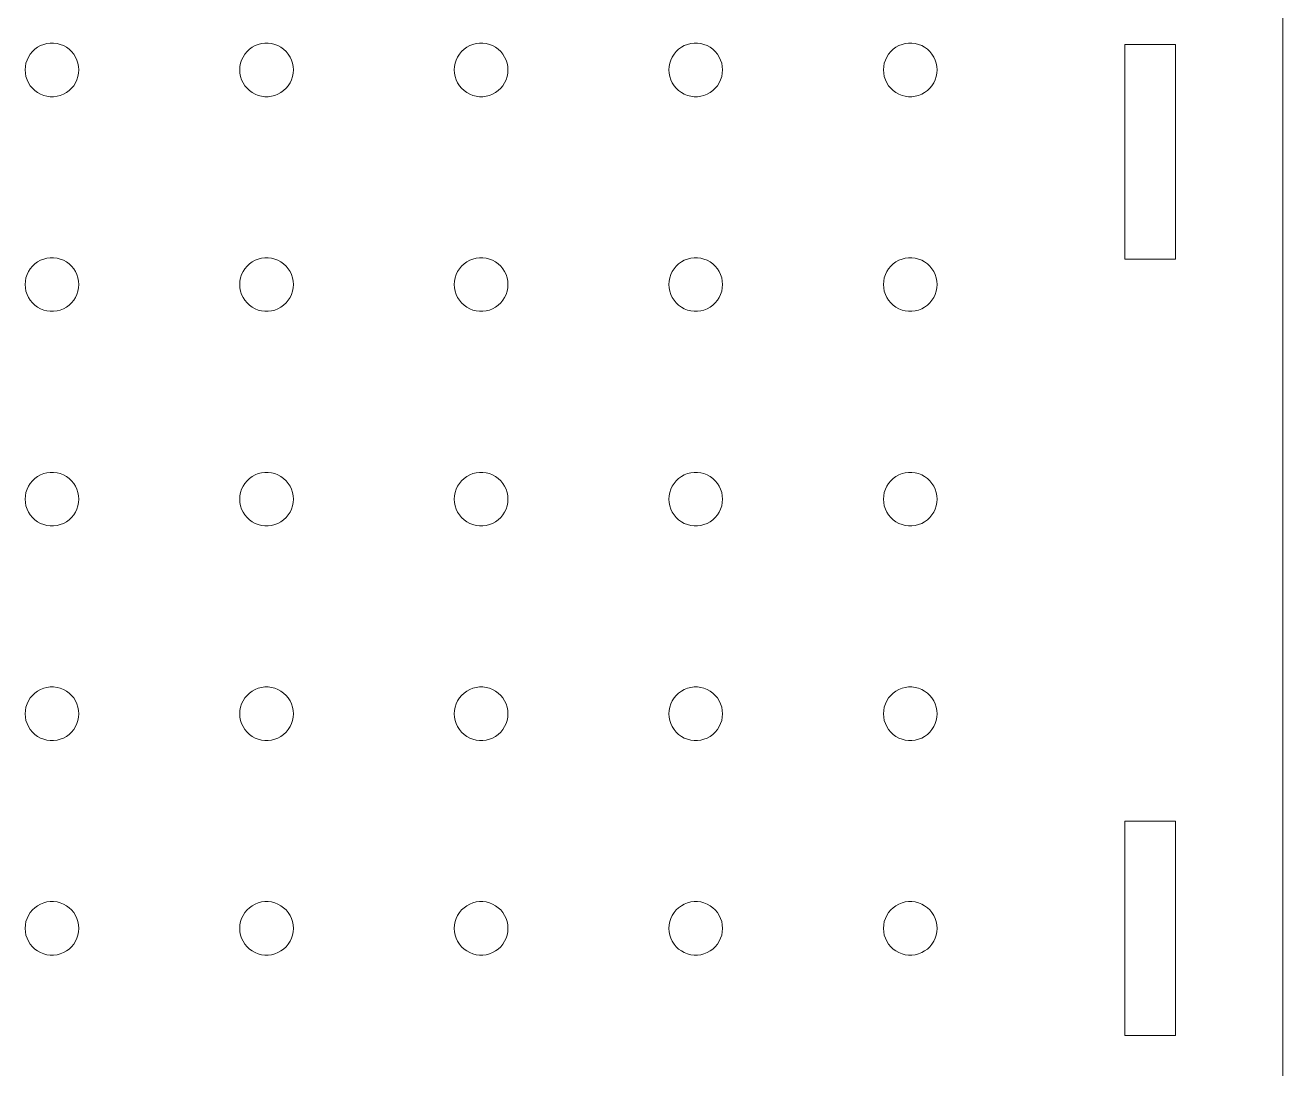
# Model space of a CAD drawing. Header units: millimetres. Extents: x -349 to 349, y -196 to 240.
# Drawn here: x 200 to 348.9, y -16.6 to 106.9 of the extents above; entities that cross this region are included whole.
import ezdxf

# ---------------------------------------------------------------- set-up
doc = ezdxf.new("R2010")
doc.units = ezdxf.units.MM
doc.layers.get('0').update_dxf_attribs({"linetype": 'CONTINUOUS', "lineweight": 0})

msp = doc.modelspace()

# ---------------------------------------------------------------- linework, layer by layer
for p, q in [((348.9, 190.15), (348.9, -190.15)), ((201.176, 104.046), (201.499, 104.281)), ((201.499, 104.281), (201.848, 104.473)), ((201.848, 104.473), (202.219, 104.62)), ((202.219, 104.62), (202.605, 104.719)), ((202.605, 104.719), (203.001, 104.769)), ((203.001, 104.769), (203.399, 104.769)), ((203.399, 104.769), (203.795, 104.719)), ((203.795, 104.719), (204.181, 104.62)), ((204.181, 104.62), (204.552, 104.473)), ((204.552, 104.473), (204.901, 104.281)), ((204.901, 104.281), (205.224, 104.046)), ((226.576, 104.046), (226.899, 104.281)), ((226.899, 104.281), (227.248, 104.473)), ((227.248, 104.473), (227.619, 104.62)), ((227.619, 104.62), (228.005, 104.719)), ((228.005, 104.719), (228.401, 104.769)), ((228.401, 104.769), (228.799, 104.769)), ((228.799, 104.769), (229.195, 104.719)), ((229.195, 104.719), (229.581, 104.62)), ((229.581, 104.62), (229.952, 104.473)), ((229.952, 104.473), (230.301, 104.281)), ((230.301, 104.281), (230.624, 104.046)), ((251.976, 104.046), (252.299, 104.281)), ((252.299, 104.281), (252.648, 104.473)), ((252.648, 104.473), (253.019, 104.62)), ((253.019, 104.62), (253.405, 104.719)), ((253.405, 104.719), (253.801, 104.769)), ((253.801, 104.769), (254.199, 104.769)), ((254.199, 104.769), (254.595, 104.719)), ((254.595, 104.719), (254.981, 104.62)), ((254.981, 104.62), (255.352, 104.473)), ((255.352, 104.473), (255.701, 104.281)), ((255.701, 104.281), (256.024, 104.046)), ((277.376, 104.046), (277.699, 104.281)), ((277.699, 104.281), (278.048, 104.473)), ((278.048, 104.473), (278.419, 104.62)), ((278.419, 104.62), (278.805, 104.719)), ((278.805, 104.719), (279.201, 104.769)), ((279.201, 104.769), (279.599, 104.769)), ((279.599, 104.769), (279.995, 104.719)), ((279.995, 104.719), (280.381, 104.62)), ((280.381, 104.62), (280.752, 104.473)), ((280.752, 104.473), (281.101, 104.281)), ((281.101, 104.281), (281.424, 104.046)), ((302.776, 104.046), (303.099, 104.281)), ((303.099, 104.281), (303.448, 104.473)), ((303.448, 104.473), (303.819, 104.62)), ((303.819, 104.62), (304.205, 104.719)), ((304.205, 104.719), (304.601, 104.769)), ((304.601, 104.769), (304.999, 104.769)), ((304.999, 104.769), (305.395, 104.719)), ((305.395, 104.719), (305.781, 104.62)), ((305.781, 104.62), (306.152, 104.473)), ((306.152, 104.473), (306.501, 104.281)), ((306.501, 104.281), (306.824, 104.046)), ((330.2, 79.2), (330.2, 104.6)), ((330.2, 104.6), (336.2, 104.6)), ((336.2, 104.6), (336.2, 79.2)), ((200.125, 102.39), (200.248, 102.769)), ((200.248, 102.769), (200.418, 103.13)), ((200.418, 103.13), (200.631, 103.466)), ((200.631, 103.466), (200.886, 103.773)), ((200.886, 103.773), (201.176, 104.046)), ((205.224, 104.046), (205.514, 103.773)), ((205.514, 103.773), (205.769, 103.466)), ((205.769, 103.466), (205.982, 103.13)), ((205.982, 103.13), (206.152, 102.769)), ((206.152, 102.769), (206.275, 102.39)), ((225.525, 102.39), (225.648, 102.769)), ((225.648, 102.769), (225.818, 103.13)), ((225.818, 103.13), (226.031, 103.466)), ((226.031, 103.466), (226.286, 103.773)), ((226.286, 103.773), (226.576, 104.046)), ((230.624, 104.046), (230.914, 103.773)), ((230.914, 103.773), (231.169, 103.466)), ((231.169, 103.466), (231.382, 103.13)), ((231.382, 103.13), (231.552, 102.769)), ((231.552, 102.769), (231.675, 102.39)), ((250.925, 102.39), (251.048, 102.769)), ((251.048, 102.769), (251.218, 103.13)), ((251.218, 103.13), (251.431, 103.466)), ((251.431, 103.466), (251.686, 103.773)), ((251.686, 103.773), (251.976, 104.046)), ((256.024, 104.046), (256.314, 103.773)), ((256.314, 103.773), (256.569, 103.466)), ((256.569, 103.466), (256.782, 103.13)), ((256.782, 103.13), (256.952, 102.769)), ((256.952, 102.769), (257.075, 102.39)), ((276.325, 102.39), (276.448, 102.769)), ((276.448, 102.769), (276.618, 103.13)), ((276.618, 103.13), (276.831, 103.466)), ((276.831, 103.466), (277.086, 103.773)), ((277.086, 103.773), (277.376, 104.046)), ((281.424, 104.046), (281.714, 103.773)), ((281.714, 103.773), (281.969, 103.466)), ((281.969, 103.466), (282.182, 103.13)), ((282.182, 103.13), (282.352, 102.769)), ((282.352, 102.769), (282.475, 102.39)), ((301.725, 102.39), (301.848, 102.769)), ((301.848, 102.769), (302.018, 103.13)), ((302.018, 103.13), (302.231, 103.466)), ((302.231, 103.466), (302.486, 103.773)), ((302.486, 103.773), (302.776, 104.046)), ((306.824, 104.046), (307.114, 103.773)), ((307.114, 103.773), (307.369, 103.466)), ((307.369, 103.466), (307.582, 103.13)), ((307.582, 103.13), (307.752, 102.769)), ((307.752, 102.769), (307.875, 102.39)), ((200.025, 101.6), (200.05, 101.998)), ((200.05, 101.202), (200.025, 101.6)), ((200.05, 101.998), (200.125, 102.39)), ((206.275, 102.39), (206.35, 101.998)), ((206.35, 101.998), (206.375, 101.6)), ((206.375, 101.6), (206.35, 101.202)), ((225.425, 101.6), (225.45, 101.998)), ((225.45, 101.202), (225.425, 101.6)), ((225.45, 101.998), (225.525, 102.39)), ((231.675, 102.39), (231.75, 101.998)), ((231.75, 101.998), (231.775, 101.6)), ((231.775, 101.6), (231.75, 101.202)), ((250.825, 101.6), (250.85, 101.998)), ((250.85, 101.202), (250.825, 101.6)), ((250.85, 101.998), (250.925, 102.39)), ((257.075, 102.39), (257.15, 101.998)), ((257.15, 101.998), (257.175, 101.6)), ((257.175, 101.6), (257.15, 101.202)), ((276.225, 101.6), (276.25, 101.998)), ((276.25, 101.202), (276.225, 101.6)), ((276.25, 101.998), (276.325, 102.39)), ((282.475, 102.39), (282.55, 101.998)), ((282.55, 101.998), (282.575, 101.6)), ((282.575, 101.6), (282.55, 101.202)), ((301.625, 101.6), (301.65, 101.998)), ((301.65, 101.202), (301.625, 101.6)), ((301.65, 101.998), (301.725, 102.39)), ((307.875, 102.39), (307.95, 101.998)), ((307.95, 101.998), (307.975, 101.6)), ((307.975, 101.6), (307.95, 101.202)), ((200.125, 100.81), (200.05, 101.202)), ((200.248, 100.431), (200.125, 100.81)), ((200.418, 100.07), (200.248, 100.431)), ((200.631, 99.734), (200.418, 100.07)), ((205.982, 100.07), (205.769, 99.734)), ((206.152, 100.431), (205.982, 100.07)), ((206.275, 100.81), (206.152, 100.431)), ((206.35, 101.202), (206.275, 100.81)), ((225.525, 100.81), (225.45, 101.202)), ((225.648, 100.431), (225.525, 100.81)), ((225.818, 100.07), (225.648, 100.431)), ((226.031, 99.734), (225.818, 100.07)), ((231.382, 100.07), (231.169, 99.734)), ((231.552, 100.431), (231.382, 100.07)), ((231.675, 100.81), (231.552, 100.431)), ((231.75, 101.202), (231.675, 100.81)), ((250.925, 100.81), (250.85, 101.202)), ((251.048, 100.431), (250.925, 100.81)), ((251.218, 100.07), (251.048, 100.431)), ((251.431, 99.734), (251.218, 100.07)), ((256.782, 100.07), (256.569, 99.734)), ((256.952, 100.431), (256.782, 100.07)), ((257.075, 100.81), (256.952, 100.431)), ((257.15, 101.202), (257.075, 100.81)), ((276.325, 100.81), (276.25, 101.202)), ((276.448, 100.431), (276.325, 100.81)), ((276.618, 100.07), (276.448, 100.431)), ((276.831, 99.734), (276.618, 100.07)), ((282.182, 100.07), (281.969, 99.734)), ((282.352, 100.431), (282.182, 100.07)), ((282.475, 100.81), (282.352, 100.431)), ((282.55, 101.202), (282.475, 100.81)), ((301.725, 100.81), (301.65, 101.202)), ((301.848, 100.431), (301.725, 100.81)), ((302.018, 100.07), (301.848, 100.431)), ((302.231, 99.734), (302.018, 100.07)), ((307.582, 100.07), (307.369, 99.734)), ((307.752, 100.431), (307.582, 100.07)), ((307.875, 100.81), (307.752, 100.431)), ((307.95, 101.202), (307.875, 100.81)), ((200.886, 99.427), (200.631, 99.734)), ((201.176, 99.154), (200.886, 99.427)), ((201.499, 98.919), (201.176, 99.154)), ((201.848, 98.727), (201.499, 98.919)), ((202.219, 98.58), (201.848, 98.727)), ((202.605, 98.481), (202.219, 98.58)), ((203.001, 98.431), (202.605, 98.481)), ((203.399, 98.431), (203.001, 98.431)), ((203.795, 98.481), (203.399, 98.431)), ((204.181, 98.58), (203.795, 98.481)), ((204.552, 98.727), (204.181, 98.58)), ((204.901, 98.919), (204.552, 98.727)), ((205.224, 99.154), (204.901, 98.919)), ((205.514, 99.427), (205.224, 99.154)), ((205.769, 99.734), (205.514, 99.427)), ((226.286, 99.427), (226.031, 99.734)), ((226.576, 99.154), (226.286, 99.427)), ((226.899, 98.919), (226.576, 99.154)), ((227.248, 98.727), (226.899, 98.919)), ((227.619, 98.58), (227.248, 98.727)), ((228.005, 98.481), (227.619, 98.58)), ((228.401, 98.431), (228.005, 98.481)), ((228.799, 98.431), (228.401, 98.431)), ((229.195, 98.481), (228.799, 98.431)), ((229.581, 98.58), (229.195, 98.481)), ((229.952, 98.727), (229.581, 98.58)), ((230.301, 98.919), (229.952, 98.727)), ((230.624, 99.154), (230.301, 98.919)), ((230.914, 99.427), (230.624, 99.154)), ((231.169, 99.734), (230.914, 99.427)), ((251.686, 99.427), (251.431, 99.734)), ((251.976, 99.154), (251.686, 99.427)), ((252.299, 98.919), (251.976, 99.154)), ((252.648, 98.727), (252.299, 98.919)), ((253.019, 98.58), (252.648, 98.727)), ((253.405, 98.481), (253.019, 98.58)), ((253.801, 98.431), (253.405, 98.481)), ((254.199, 98.431), (253.801, 98.431)), ((254.595, 98.481), (254.199, 98.431)), ((254.981, 98.58), (254.595, 98.481)), ((255.352, 98.727), (254.981, 98.58)), ((255.701, 98.919), (255.352, 98.727)), ((256.024, 99.154), (255.701, 98.919)), ((256.314, 99.427), (256.024, 99.154)), ((256.569, 99.734), (256.314, 99.427)), ((277.086, 99.427), (276.831, 99.734)), ((277.376, 99.154), (277.086, 99.427)), ((277.699, 98.919), (277.376, 99.154)), ((278.048, 98.727), (277.699, 98.919)), ((278.419, 98.58), (278.048, 98.727)), ((278.805, 98.481), (278.419, 98.58)), ((279.201, 98.431), (278.805, 98.481)), ((279.599, 98.431), (279.201, 98.431)), ((279.995, 98.481), (279.599, 98.431)), ((280.381, 98.58), (279.995, 98.481)), ((280.752, 98.727), (280.381, 98.58)), ((281.101, 98.919), (280.752, 98.727)), ((281.424, 99.154), (281.101, 98.919)), ((281.714, 99.427), (281.424, 99.154)), ((281.969, 99.734), (281.714, 99.427)), ((302.486, 99.427), (302.231, 99.734)), ((302.776, 99.154), (302.486, 99.427)), ((303.099, 98.919), (302.776, 99.154)), ((303.448, 98.727), (303.099, 98.919)), ((303.819, 98.58), (303.448, 98.727)), ((304.205, 98.481), (303.819, 98.58)), ((304.601, 98.431), (304.205, 98.481)), ((304.999, 98.431), (304.601, 98.431)), ((305.395, 98.481), (304.999, 98.431)), ((305.781, 98.58), (305.395, 98.481)), ((306.152, 98.727), (305.781, 98.58)), ((306.501, 98.919), (306.152, 98.727)), ((306.824, 99.154), (306.501, 98.919)), ((307.114, 99.427), (306.824, 99.154)), ((307.369, 99.734), (307.114, 99.427)), ((201.499, 78.881), (201.848, 79.073)), ((201.848, 79.073), (202.219, 79.22)), ((202.219, 79.22), (202.605, 79.319)), ((202.605, 79.319), (203.001, 79.369)), ((203.001, 79.369), (203.399, 79.369)), ((203.399, 79.369), (203.795, 79.319)), ((203.795, 79.319), (204.181, 79.22)), ((204.181, 79.22), (204.552, 79.073)), ((204.552, 79.073), (204.901, 78.881)), ((226.899, 78.881), (227.248, 79.073)), ((227.248, 79.073), (227.619, 79.22)), ((227.619, 79.22), (228.005, 79.319)), ((228.005, 79.319), (228.401, 79.369)), ((228.401, 79.369), (228.799, 79.369)), ((228.799, 79.369), (229.195, 79.319)), ((229.195, 79.319), (229.581, 79.22)), ((229.581, 79.22), (229.952, 79.073)), ((229.952, 79.073), (230.301, 78.881)), ((252.299, 78.881), (252.648, 79.073)), ((252.648, 79.073), (253.019, 79.22)), ((253.019, 79.22), (253.405, 79.319)), ((253.405, 79.319), (253.801, 79.369)), ((253.801, 79.369), (254.199, 79.369)), ((254.199, 79.369), (254.595, 79.319)), ((254.595, 79.319), (254.981, 79.22)), ((254.981, 79.22), (255.352, 79.073)), ((255.352, 79.073), (255.701, 78.881)), ((277.699, 78.881), (278.048, 79.073)), ((278.048, 79.073), (278.419, 79.22)), ((278.419, 79.22), (278.805, 79.319)), ((278.805, 79.319), (279.201, 79.369)), ((279.201, 79.369), (279.599, 79.369)), ((279.599, 79.369), (279.995, 79.319)), ((279.995, 79.319), (280.381, 79.22)), ((280.381, 79.22), (280.752, 79.073)), ((280.752, 79.073), (281.101, 78.881)), ((303.099, 78.881), (303.448, 79.073)), ((303.448, 79.073), (303.819, 79.22)), ((303.819, 79.22), (304.205, 79.319)), ((304.205, 79.319), (304.601, 79.369)), ((304.601, 79.369), (304.999, 79.369)), ((304.999, 79.369), (305.395, 79.319)), ((305.395, 79.319), (305.781, 79.22)), ((305.781, 79.22), (306.152, 79.073)), ((306.152, 79.073), (306.501, 78.881)), ((336.2, 79.2), (330.2, 79.2)), ((200.248, 77.369), (200.418, 77.73)), ((200.418, 77.73), (200.631, 78.066)), ((200.631, 78.066), (200.886, 78.373)), ((200.886, 78.373), (201.176, 78.646)), ((201.176, 78.646), (201.499, 78.881)), ((204.901, 78.881), (205.224, 78.646)), ((205.224, 78.646), (205.514, 78.373)), ((205.514, 78.373), (205.769, 78.066)), ((205.769, 78.066), (205.982, 77.73)), ((205.982, 77.73), (206.152, 77.369)), ((225.648, 77.369), (225.818, 77.73)), ((225.818, 77.73), (226.031, 78.066)), ((226.031, 78.066), (226.286, 78.373)), ((226.286, 78.373), (226.576, 78.646)), ((226.576, 78.646), (226.899, 78.881)), ((230.301, 78.881), (230.624, 78.646)), ((230.624, 78.646), (230.914, 78.373)), ((230.914, 78.373), (231.169, 78.066)), ((231.169, 78.066), (231.382, 77.73)), ((231.382, 77.73), (231.552, 77.369)), ((251.048, 77.369), (251.218, 77.73)), ((251.218, 77.73), (251.431, 78.066)), ((251.431, 78.066), (251.686, 78.373)), ((251.686, 78.373), (251.976, 78.646)), ((251.976, 78.646), (252.299, 78.881)), ((255.701, 78.881), (256.024, 78.646)), ((256.024, 78.646), (256.314, 78.373)), ((256.314, 78.373), (256.569, 78.066)), ((256.569, 78.066), (256.782, 77.73)), ((256.782, 77.73), (256.952, 77.369)), ((276.448, 77.369), (276.618, 77.73)), ((276.618, 77.73), (276.831, 78.066)), ((276.831, 78.066), (277.086, 78.373)), ((277.086, 78.373), (277.376, 78.646)), ((277.376, 78.646), (277.699, 78.881)), ((281.101, 78.881), (281.424, 78.646)), ((281.424, 78.646), (281.714, 78.373)), ((281.714, 78.373), (281.969, 78.066)), ((281.969, 78.066), (282.182, 77.73)), ((282.182, 77.73), (282.352, 77.369)), ((301.848, 77.369), (302.018, 77.73)), ((302.018, 77.73), (302.231, 78.066)), ((302.231, 78.066), (302.486, 78.373)), ((302.486, 78.373), (302.776, 78.646)), ((302.776, 78.646), (303.099, 78.881)), ((306.501, 78.881), (306.824, 78.646)), ((306.824, 78.646), (307.114, 78.373)), ((307.114, 78.373), (307.369, 78.066)), ((307.369, 78.066), (307.582, 77.73)), ((307.582, 77.73), (307.752, 77.369)), ((200.025, 76.2), (200.05, 76.598)), ((200.05, 75.802), (200.025, 76.2)), ((200.05, 76.598), (200.125, 76.99)), ((200.125, 76.99), (200.248, 77.369)), ((206.152, 77.369), (206.275, 76.99)), ((206.275, 76.99), (206.35, 76.598)), ((206.35, 76.598), (206.375, 76.2)), ((206.375, 76.2), (206.35, 75.802)), ((225.425, 76.2), (225.45, 76.598)), ((225.45, 75.802), (225.425, 76.2)), ((225.45, 76.598), (225.525, 76.99)), ((225.525, 76.99), (225.648, 77.369)), ((231.552, 77.369), (231.675, 76.99)), ((231.675, 76.99), (231.75, 76.598)), ((231.75, 76.598), (231.775, 76.2)), ((231.775, 76.2), (231.75, 75.802)), ((250.825, 76.2), (250.85, 76.598)), ((250.85, 75.802), (250.825, 76.2)), ((250.85, 76.598), (250.925, 76.99)), ((250.925, 76.99), (251.048, 77.369)), ((256.952, 77.369), (257.075, 76.99)), ((257.075, 76.99), (257.15, 76.598)), ((257.15, 76.598), (257.175, 76.2)), ((257.175, 76.2), (257.15, 75.802)), ((276.225, 76.2), (276.25, 76.598)), ((276.25, 75.802), (276.225, 76.2)), ((276.25, 76.598), (276.325, 76.99)), ((276.325, 76.99), (276.448, 77.369)), ((282.352, 77.369), (282.475, 76.99)), ((282.475, 76.99), (282.55, 76.598)), ((282.55, 76.598), (282.575, 76.2)), ((282.575, 76.2), (282.55, 75.802)), ((301.625, 76.2), (301.65, 76.598)), ((301.65, 75.802), (301.625, 76.2)), ((301.65, 76.598), (301.725, 76.99)), ((301.725, 76.99), (301.848, 77.369)), ((307.752, 77.369), (307.875, 76.99)), ((307.875, 76.99), (307.95, 76.598)), ((307.95, 76.598), (307.975, 76.2)), ((307.975, 76.2), (307.95, 75.802)), ((200.125, 75.41), (200.05, 75.802)), ((200.248, 75.031), (200.125, 75.41)), ((200.418, 74.67), (200.248, 75.031)), ((200.631, 74.334), (200.418, 74.67)), ((205.982, 74.67), (205.769, 74.334)), ((206.152, 75.031), (205.982, 74.67)), ((206.275, 75.41), (206.152, 75.031)), ((206.35, 75.802), (206.275, 75.41)), ((225.525, 75.41), (225.45, 75.802)), ((225.648, 75.031), (225.525, 75.41)), ((225.818, 74.67), (225.648, 75.031)), ((226.031, 74.334), (225.818, 74.67)), ((231.382, 74.67), (231.169, 74.334)), ((231.552, 75.031), (231.382, 74.67)), ((231.675, 75.41), (231.552, 75.031)), ((231.75, 75.802), (231.675, 75.41)), ((250.925, 75.41), (250.85, 75.802)), ((251.048, 75.031), (250.925, 75.41)), ((251.218, 74.67), (251.048, 75.031)), ((251.431, 74.334), (251.218, 74.67)), ((256.782, 74.67), (256.569, 74.334)), ((256.952, 75.031), (256.782, 74.67)), ((257.075, 75.41), (256.952, 75.031)), ((257.15, 75.802), (257.075, 75.41)), ((276.325, 75.41), (276.25, 75.802)), ((276.448, 75.031), (276.325, 75.41)), ((276.618, 74.67), (276.448, 75.031)), ((276.831, 74.334), (276.618, 74.67)), ((282.182, 74.67), (281.969, 74.334)), ((282.352, 75.031), (282.182, 74.67)), ((282.475, 75.41), (282.352, 75.031)), ((282.55, 75.802), (282.475, 75.41)), ((301.725, 75.41), (301.65, 75.802)), ((301.848, 75.031), (301.725, 75.41)), ((302.018, 74.67), (301.848, 75.031)), ((302.231, 74.334), (302.018, 74.67)), ((307.582, 74.67), (307.369, 74.334)), ((307.752, 75.031), (307.582, 74.67)), ((307.875, 75.41), (307.752, 75.031)), ((307.95, 75.802), (307.875, 75.41)), ((200.886, 74.027), (200.631, 74.334)), ((201.176, 73.754), (200.886, 74.027)), ((201.499, 73.519), (201.176, 73.754)), ((201.848, 73.327), (201.499, 73.519)), ((202.219, 73.18), (201.848, 73.327)), ((202.605, 73.081), (202.219, 73.18)), ((203.001, 73.031), (202.605, 73.081)), ((203.399, 73.031), (203.001, 73.031)), ((203.795, 73.081), (203.399, 73.031)), ((204.181, 73.18), (203.795, 73.081)), ((204.552, 73.327), (204.181, 73.18)), ((204.901, 73.519), (204.552, 73.327)), ((205.224, 73.754), (204.901, 73.519)), ((205.514, 74.027), (205.224, 73.754)), ((205.769, 74.334), (205.514, 74.027)), ((226.286, 74.027), (226.031, 74.334)), ((226.576, 73.754), (226.286, 74.027)), ((226.899, 73.519), (226.576, 73.754)), ((227.248, 73.327), (226.899, 73.519)), ((227.619, 73.18), (227.248, 73.327)), ((228.005, 73.081), (227.619, 73.18)), ((228.401, 73.031), (228.005, 73.081)), ((228.799, 73.031), (228.401, 73.031)), ((229.195, 73.081), (228.799, 73.031)), ((229.581, 73.18), (229.195, 73.081)), ((229.952, 73.327), (229.581, 73.18)), ((230.301, 73.519), (229.952, 73.327)), ((230.624, 73.754), (230.301, 73.519)), ((230.914, 74.027), (230.624, 73.754)), ((231.169, 74.334), (230.914, 74.027)), ((251.686, 74.027), (251.431, 74.334)), ((251.976, 73.754), (251.686, 74.027)), ((252.299, 73.519), (251.976, 73.754)), ((252.648, 73.327), (252.299, 73.519)), ((253.019, 73.18), (252.648, 73.327)), ((253.405, 73.081), (253.019, 73.18)), ((253.801, 73.031), (253.405, 73.081)), ((254.199, 73.031), (253.801, 73.031)), ((254.595, 73.081), (254.199, 73.031)), ((254.981, 73.18), (254.595, 73.081)), ((255.352, 73.327), (254.981, 73.18)), ((255.701, 73.519), (255.352, 73.327)), ((256.024, 73.754), (255.701, 73.519)), ((256.314, 74.027), (256.024, 73.754)), ((256.569, 74.334), (256.314, 74.027)), ((277.086, 74.027), (276.831, 74.334)), ((277.376, 73.754), (277.086, 74.027)), ((277.699, 73.519), (277.376, 73.754)), ((278.048, 73.327), (277.699, 73.519)), ((278.419, 73.18), (278.048, 73.327)), ((278.805, 73.081), (278.419, 73.18)), ((279.201, 73.031), (278.805, 73.081)), ((279.599, 73.031), (279.201, 73.031)), ((279.995, 73.081), (279.599, 73.031)), ((280.381, 73.18), (279.995, 73.081)), ((280.752, 73.327), (280.381, 73.18)), ((281.101, 73.519), (280.752, 73.327)), ((281.424, 73.754), (281.101, 73.519)), ((281.714, 74.027), (281.424, 73.754)), ((281.969, 74.334), (281.714, 74.027)), ((302.486, 74.027), (302.231, 74.334)), ((302.776, 73.754), (302.486, 74.027)), ((303.099, 73.519), (302.776, 73.754)), ((303.448, 73.327), (303.099, 73.519)), ((303.819, 73.18), (303.448, 73.327)), ((304.205, 73.081), (303.819, 73.18)), ((304.601, 73.031), (304.205, 73.081)), ((304.999, 73.031), (304.601, 73.031)), ((305.395, 73.081), (304.999, 73.031)), ((305.781, 73.18), (305.395, 73.081)), ((306.152, 73.327), (305.781, 73.18)), ((306.501, 73.519), (306.152, 73.327)), ((306.824, 73.754), (306.501, 73.519)), ((307.114, 74.027), (306.824, 73.754)), ((307.369, 74.334), (307.114, 74.027)), ((201.499, 53.481), (201.848, 53.673)), ((201.848, 53.673), (202.219, 53.82)), ((202.219, 53.82), (202.605, 53.919)), ((202.605, 53.919), (203.001, 53.969)), ((203.001, 53.969), (203.399, 53.969)), ((203.399, 53.969), (203.795, 53.919)), ((203.795, 53.919), (204.181, 53.82)), ((204.181, 53.82), (204.552, 53.673)), ((204.552, 53.673), (204.901, 53.481)), ((226.899, 53.481), (227.248, 53.673)), ((227.248, 53.673), (227.619, 53.82)), ((227.619, 53.82), (228.005, 53.919)), ((228.005, 53.919), (228.401, 53.969)), ((228.401, 53.969), (228.799, 53.969)), ((228.799, 53.969), (229.195, 53.919)), ((229.195, 53.919), (229.581, 53.82)), ((229.581, 53.82), (229.952, 53.673)), ((229.952, 53.673), (230.301, 53.481)), ((252.299, 53.481), (252.648, 53.673)), ((252.648, 53.673), (253.019, 53.82)), ((253.019, 53.82), (253.405, 53.919)), ((253.405, 53.919), (253.801, 53.969)), ((253.801, 53.969), (254.199, 53.969)), ((254.199, 53.969), (254.595, 53.919)), ((254.595, 53.919), (254.981, 53.82)), ((254.981, 53.82), (255.352, 53.673)), ((255.352, 53.673), (255.701, 53.481)), ((277.699, 53.481), (278.048, 53.673)), ((278.048, 53.673), (278.419, 53.82)), ((278.419, 53.82), (278.805, 53.919)), ((278.805, 53.919), (279.201, 53.969)), ((279.201, 53.969), (279.599, 53.969)), ((279.599, 53.969), (279.995, 53.919)), ((279.995, 53.919), (280.381, 53.82)), ((280.381, 53.82), (280.752, 53.673)), ((280.752, 53.673), (281.101, 53.481)), ((303.099, 53.481), (303.448, 53.673)), ((303.448, 53.673), (303.819, 53.82)), ((303.819, 53.82), (304.205, 53.919)), ((304.205, 53.919), (304.601, 53.969)), ((304.601, 53.969), (304.999, 53.969)), ((304.999, 53.969), (305.395, 53.919)), ((305.395, 53.919), (305.781, 53.82)), ((305.781, 53.82), (306.152, 53.673)), ((306.152, 53.673), (306.501, 53.481)), ((200.248, 51.969), (200.418, 52.33)), ((200.418, 52.33), (200.631, 52.666)), ((200.631, 52.666), (200.886, 52.973)), ((200.886, 52.973), (201.176, 53.246)), ((201.176, 53.246), (201.499, 53.481)), ((204.901, 53.481), (205.224, 53.246)), ((205.224, 53.246), (205.514, 52.973)), ((205.514, 52.973), (205.769, 52.666)), ((205.769, 52.666), (205.982, 52.33)), ((205.982, 52.33), (206.152, 51.969)), ((225.648, 51.969), (225.818, 52.33)), ((225.818, 52.33), (226.031, 52.666)), ((226.031, 52.666), (226.286, 52.973)), ((226.286, 52.973), (226.576, 53.246)), ((226.576, 53.246), (226.899, 53.481)), ((230.301, 53.481), (230.624, 53.246)), ((230.624, 53.246), (230.914, 52.973)), ((230.914, 52.973), (231.169, 52.666)), ((231.169, 52.666), (231.382, 52.33)), ((231.382, 52.33), (231.552, 51.969)), ((251.048, 51.969), (251.218, 52.33)), ((251.218, 52.33), (251.431, 52.666)), ((251.431, 52.666), (251.686, 52.973)), ((251.686, 52.973), (251.976, 53.246)), ((251.976, 53.246), (252.299, 53.481)), ((255.701, 53.481), (256.024, 53.246)), ((256.024, 53.246), (256.314, 52.973)), ((256.314, 52.973), (256.569, 52.666)), ((256.569, 52.666), (256.782, 52.33)), ((256.782, 52.33), (256.952, 51.969)), ((276.448, 51.969), (276.618, 52.33)), ((276.618, 52.33), (276.831, 52.666)), ((276.831, 52.666), (277.086, 52.973)), ((277.086, 52.973), (277.376, 53.246)), ((277.376, 53.246), (277.699, 53.481)), ((281.101, 53.481), (281.424, 53.246)), ((281.424, 53.246), (281.714, 52.973)), ((281.714, 52.973), (281.969, 52.666)), ((281.969, 52.666), (282.182, 52.33)), ((282.182, 52.33), (282.352, 51.969)), ((301.848, 51.969), (302.018, 52.33)), ((302.018, 52.33), (302.231, 52.666)), ((302.231, 52.666), (302.486, 52.973)), ((302.486, 52.973), (302.776, 53.246)), ((302.776, 53.246), (303.099, 53.481)), ((306.501, 53.481), (306.824, 53.246)), ((306.824, 53.246), (307.114, 52.973)), ((307.114, 52.973), (307.369, 52.666)), ((307.369, 52.666), (307.582, 52.33)), ((307.582, 52.33), (307.752, 51.969)), ((200.025, 50.8), (200.05, 51.198)), ((200.05, 50.402), (200.025, 50.8)), ((200.05, 51.198), (200.125, 51.59)), ((200.125, 51.59), (200.248, 51.969)), ((206.152, 51.969), (206.275, 51.59)), ((206.275, 51.59), (206.35, 51.198)), ((206.35, 51.198), (206.375, 50.8)), ((206.375, 50.8), (206.35, 50.402)), ((225.425, 50.8), (225.45, 51.198)), ((225.45, 50.402), (225.425, 50.8)), ((225.45, 51.198), (225.525, 51.59)), ((225.525, 51.59), (225.648, 51.969)), ((231.552, 51.969), (231.675, 51.59)), ((231.675, 51.59), (231.75, 51.198)), ((231.75, 51.198), (231.775, 50.8)), ((231.775, 50.8), (231.75, 50.402)), ((250.825, 50.8), (250.85, 51.198)), ((250.85, 50.402), (250.825, 50.8)), ((250.85, 51.198), (250.925, 51.59)), ((250.925, 51.59), (251.048, 51.969)), ((256.952, 51.969), (257.075, 51.59)), ((257.075, 51.59), (257.15, 51.198)), ((257.15, 51.198), (257.175, 50.8)), ((257.175, 50.8), (257.15, 50.402)), ((276.225, 50.8), (276.25, 51.198)), ((276.25, 50.402), (276.225, 50.8)), ((276.25, 51.198), (276.325, 51.59)), ((276.325, 51.59), (276.448, 51.969)), ((282.352, 51.969), (282.475, 51.59)), ((282.475, 51.59), (282.55, 51.198)), ((282.55, 51.198), (282.575, 50.8)), ((282.575, 50.8), (282.55, 50.402)), ((301.625, 50.8), (301.65, 51.198)), ((301.65, 50.402), (301.625, 50.8)), ((301.65, 51.198), (301.725, 51.59)), ((301.725, 51.59), (301.848, 51.969)), ((307.752, 51.969), (307.875, 51.59)), ((307.875, 51.59), (307.95, 51.198)), ((307.95, 51.198), (307.975, 50.8)), ((307.975, 50.8), (307.95, 50.402)), ((200.125, 50.01), (200.05, 50.402)), ((200.248, 49.631), (200.125, 50.01)), ((200.418, 49.27), (200.248, 49.631)), ((200.631, 48.934), (200.418, 49.27)), ((205.982, 49.27), (205.769, 48.934)), ((206.152, 49.631), (205.982, 49.27)), ((206.275, 50.01), (206.152, 49.631)), ((206.35, 50.402), (206.275, 50.01)), ((225.525, 50.01), (225.45, 50.402)), ((225.648, 49.631), (225.525, 50.01)), ((225.818, 49.27), (225.648, 49.631)), ((226.031, 48.934), (225.818, 49.27)), ((231.382, 49.27), (231.169, 48.934)), ((231.552, 49.631), (231.382, 49.27)), ((231.675, 50.01), (231.552, 49.631)), ((231.75, 50.402), (231.675, 50.01)), ((250.925, 50.01), (250.85, 50.402)), ((251.048, 49.631), (250.925, 50.01)), ((251.218, 49.27), (251.048, 49.631)), ((251.431, 48.934), (251.218, 49.27)), ((256.782, 49.27), (256.569, 48.934)), ((256.952, 49.631), (256.782, 49.27)), ((257.075, 50.01), (256.952, 49.631)), ((257.15, 50.402), (257.075, 50.01)), ((276.325, 50.01), (276.25, 50.402)), ((276.448, 49.631), (276.325, 50.01)), ((276.618, 49.27), (276.448, 49.631)), ((276.831, 48.934), (276.618, 49.27)), ((282.182, 49.27), (281.969, 48.934)), ((282.352, 49.631), (282.182, 49.27)), ((282.475, 50.01), (282.352, 49.631)), ((282.55, 50.402), (282.475, 50.01)), ((301.725, 50.01), (301.65, 50.402)), ((301.848, 49.631), (301.725, 50.01)), ((302.018, 49.27), (301.848, 49.631)), ((302.231, 48.934), (302.018, 49.27)), ((307.582, 49.27), (307.369, 48.934)), ((307.752, 49.631), (307.582, 49.27)), ((307.875, 50.01), (307.752, 49.631)), ((307.95, 50.402), (307.875, 50.01)), ((200.886, 48.627), (200.631, 48.934)), ((201.176, 48.354), (200.886, 48.627)), ((201.499, 48.119), (201.176, 48.354)), ((201.848, 47.927), (201.499, 48.119)), ((202.219, 47.78), (201.848, 47.927)), ((202.605, 47.681), (202.219, 47.78)), ((203.001, 47.631), (202.605, 47.681)), ((203.795, 47.681), (203.399, 47.631)), ((204.181, 47.78), (203.795, 47.681)), ((204.552, 47.927), (204.181, 47.78)), ((204.901, 48.119), (204.552, 47.927)), ((205.224, 48.354), (204.901, 48.119)), ((205.514, 48.627), (205.224, 48.354)), ((205.769, 48.934), (205.514, 48.627)), ((226.286, 48.627), (226.031, 48.934)), ((226.576, 48.354), (226.286, 48.627)), ((226.899, 48.119), (226.576, 48.354)), ((227.248, 47.927), (226.899, 48.119)), ((227.619, 47.78), (227.248, 47.927)), ((228.005, 47.681), (227.619, 47.78)), ((228.401, 47.631), (228.005, 47.681)), ((229.195, 47.681), (228.799, 47.631)), ((229.581, 47.78), (229.195, 47.681)), ((229.952, 47.927), (229.581, 47.78)), ((230.301, 48.119), (229.952, 47.927)), ((230.624, 48.354), (230.301, 48.119)), ((230.914, 48.627), (230.624, 48.354)), ((231.169, 48.934), (230.914, 48.627)), ((251.686, 48.627), (251.431, 48.934)), ((251.976, 48.354), (251.686, 48.627)), ((252.299, 48.119), (251.976, 48.354)), ((252.648, 47.927), (252.299, 48.119)), ((253.019, 47.78), (252.648, 47.927)), ((253.405, 47.681), (253.019, 47.78)), ((253.801, 47.631), (253.405, 47.681)), ((254.595, 47.681), (254.199, 47.631)), ((254.981, 47.78), (254.595, 47.681)), ((255.352, 47.927), (254.981, 47.78)), ((255.701, 48.119), (255.352, 47.927)), ((256.024, 48.354), (255.701, 48.119)), ((256.314, 48.627), (256.024, 48.354)), ((256.569, 48.934), (256.314, 48.627)), ((277.086, 48.627), (276.831, 48.934)), ((277.376, 48.354), (277.086, 48.627)), ((277.699, 48.119), (277.376, 48.354)), ((278.048, 47.927), (277.699, 48.119)), ((278.419, 47.78), (278.048, 47.927)), ((278.805, 47.681), (278.419, 47.78)), ((279.201, 47.631), (278.805, 47.681)), ((279.995, 47.681), (279.599, 47.631)), ((280.381, 47.78), (279.995, 47.681)), ((280.752, 47.927), (280.381, 47.78)), ((281.101, 48.119), (280.752, 47.927)), ((281.424, 48.354), (281.101, 48.119)), ((281.714, 48.627), (281.424, 48.354)), ((281.969, 48.934), (281.714, 48.627)), ((302.486, 48.627), (302.231, 48.934)), ((302.776, 48.354), (302.486, 48.627)), ((303.099, 48.119), (302.776, 48.354)), ((303.448, 47.927), (303.099, 48.119)), ((303.819, 47.78), (303.448, 47.927)), ((304.205, 47.681), (303.819, 47.78)), ((304.601, 47.631), (304.205, 47.681)), ((305.395, 47.681), (304.999, 47.631)), ((305.781, 47.78), (305.395, 47.681)), ((306.152, 47.927), (305.781, 47.78)), ((306.501, 48.119), (306.152, 47.927)), ((306.824, 48.354), (306.501, 48.119)), ((307.114, 48.627), (306.824, 48.354)), ((307.369, 48.934), (307.114, 48.627)), ((203.399, 47.631), (203.001, 47.631)), ((228.799, 47.631), (228.401, 47.631)), ((254.199, 47.631), (253.801, 47.631)), ((279.599, 47.631), (279.201, 47.631)), ((304.999, 47.631), (304.601, 47.631)), ((201.848, 28.273), (202.219, 28.42)), ((202.219, 28.42), (202.605, 28.519)), ((202.605, 28.519), (203.001, 28.569)), ((203.001, 28.569), (203.399, 28.569)), ((203.399, 28.569), (203.795, 28.519)), ((203.795, 28.519), (204.181, 28.42)), ((204.181, 28.42), (204.552, 28.273)), ((227.248, 28.273), (227.619, 28.42)), ((227.619, 28.42), (228.005, 28.519)), ((228.005, 28.519), (228.401, 28.569)), ((228.401, 28.569), (228.799, 28.569)), ((228.799, 28.569), (229.195, 28.519)), ((229.195, 28.519), (229.581, 28.42)), ((229.581, 28.42), (229.952, 28.273)), ((252.648, 28.273), (253.019, 28.42)), ((253.019, 28.42), (253.405, 28.519)), ((253.405, 28.519), (253.801, 28.569)), ((253.801, 28.569), (254.199, 28.569)), ((254.199, 28.569), (254.595, 28.519)), ((254.595, 28.519), (254.981, 28.42)), ((254.981, 28.42), (255.352, 28.273)), ((278.048, 28.273), (278.419, 28.42)), ((278.419, 28.42), (278.805, 28.519)), ((278.805, 28.519), (279.201, 28.569)), ((279.201, 28.569), (279.599, 28.569)), ((279.599, 28.569), (279.995, 28.519)), ((279.995, 28.519), (280.381, 28.42)), ((280.381, 28.42), (280.752, 28.273)), ((303.448, 28.273), (303.819, 28.42)), ((303.819, 28.42), (304.205, 28.519)), ((304.205, 28.519), (304.601, 28.569)), ((304.601, 28.569), (304.999, 28.569)), ((304.999, 28.569), (305.395, 28.519)), ((305.395, 28.519), (305.781, 28.42)), ((305.781, 28.42), (306.152, 28.273)), ((200.248, 26.569), (200.418, 26.93)), ((200.418, 26.93), (200.631, 27.266)), ((200.631, 27.266), (200.886, 27.573)), ((200.886, 27.573), (201.176, 27.846)), ((201.176, 27.846), (201.499, 28.081)), ((201.499, 28.081), (201.848, 28.273)), ((204.552, 28.273), (204.901, 28.081)), ((204.901, 28.081), (205.224, 27.846)), ((205.224, 27.846), (205.514, 27.573)), ((205.514, 27.573), (205.769, 27.266)), ((205.769, 27.266), (205.982, 26.93)), ((205.982, 26.93), (206.152, 26.569)), ((225.648, 26.569), (225.818, 26.93)), ((225.818, 26.93), (226.031, 27.266)), ((226.031, 27.266), (226.286, 27.573)), ((226.286, 27.573), (226.576, 27.846)), ((226.576, 27.846), (226.899, 28.081)), ((226.899, 28.081), (227.248, 28.273)), ((229.952, 28.273), (230.301, 28.081)), ((230.301, 28.081), (230.624, 27.846)), ((230.624, 27.846), (230.914, 27.573)), ((230.914, 27.573), (231.169, 27.266)), ((231.169, 27.266), (231.382, 26.93)), ((231.382, 26.93), (231.552, 26.569)), ((251.048, 26.569), (251.218, 26.93)), ((251.218, 26.93), (251.431, 27.266)), ((251.431, 27.266), (251.686, 27.573)), ((251.686, 27.573), (251.976, 27.846)), ((251.976, 27.846), (252.299, 28.081)), ((252.299, 28.081), (252.648, 28.273)), ((255.352, 28.273), (255.701, 28.081)), ((255.701, 28.081), (256.024, 27.846)), ((256.024, 27.846), (256.314, 27.573)), ((256.314, 27.573), (256.569, 27.266)), ((256.569, 27.266), (256.782, 26.93)), ((256.782, 26.93), (256.952, 26.569)), ((276.448, 26.569), (276.618, 26.93)), ((276.618, 26.93), (276.831, 27.266)), ((276.831, 27.266), (277.086, 27.573)), ((277.086, 27.573), (277.376, 27.846)), ((277.376, 27.846), (277.699, 28.081)), ((277.699, 28.081), (278.048, 28.273)), ((280.752, 28.273), (281.101, 28.081)), ((281.101, 28.081), (281.424, 27.846)), ((281.424, 27.846), (281.714, 27.573)), ((281.714, 27.573), (281.969, 27.266)), ((281.969, 27.266), (282.182, 26.93)), ((282.182, 26.93), (282.352, 26.569)), ((301.848, 26.569), (302.018, 26.93)), ((302.018, 26.93), (302.231, 27.266)), ((302.231, 27.266), (302.486, 27.573)), ((302.486, 27.573), (302.776, 27.846)), ((302.776, 27.846), (303.099, 28.081)), ((303.099, 28.081), (303.448, 28.273)), ((306.152, 28.273), (306.501, 28.081)), ((306.501, 28.081), (306.824, 27.846)), ((306.824, 27.846), (307.114, 27.573)), ((307.114, 27.573), (307.369, 27.266)), ((307.369, 27.266), (307.582, 26.93)), ((307.582, 26.93), (307.752, 26.569)), ((200.025, 25.4), (200.05, 25.798)), ((200.05, 25.002), (200.025, 25.4)), ((200.05, 25.798), (200.125, 26.19)), ((200.125, 26.19), (200.248, 26.569)), ((206.152, 26.569), (206.275, 26.19)), ((206.275, 26.19), (206.35, 25.798)), ((206.35, 25.798), (206.375, 25.4)), ((206.375, 25.4), (206.35, 25.002)), ((225.425, 25.4), (225.45, 25.798)), ((225.45, 25.002), (225.425, 25.4)), ((225.45, 25.798), (225.525, 26.19)), ((225.525, 26.19), (225.648, 26.569)), ((231.552, 26.569), (231.675, 26.19)), ((231.675, 26.19), (231.75, 25.798)), ((231.75, 25.798), (231.775, 25.4)), ((231.775, 25.4), (231.75, 25.002)), ((250.825, 25.4), (250.85, 25.798)), ((250.85, 25.002), (250.825, 25.4)), ((250.85, 25.798), (250.925, 26.19)), ((250.925, 26.19), (251.048, 26.569)), ((256.952, 26.569), (257.075, 26.19)), ((257.075, 26.19), (257.15, 25.798)), ((257.15, 25.798), (257.175, 25.4)), ((257.175, 25.4), (257.15, 25.002)), ((276.225, 25.4), (276.25, 25.798)), ((276.25, 25.002), (276.225, 25.4)), ((276.25, 25.798), (276.325, 26.19)), ((276.325, 26.19), (276.448, 26.569)), ((282.352, 26.569), (282.475, 26.19)), ((282.475, 26.19), (282.55, 25.798)), ((282.55, 25.798), (282.575, 25.4)), ((282.575, 25.4), (282.55, 25.002)), ((301.625, 25.4), (301.65, 25.798)), ((301.65, 25.002), (301.625, 25.4)), ((301.65, 25.798), (301.725, 26.19)), ((301.725, 26.19), (301.848, 26.569)), ((307.752, 26.569), (307.875, 26.19)), ((307.875, 26.19), (307.95, 25.798)), ((307.95, 25.798), (307.975, 25.4)), ((307.975, 25.4), (307.95, 25.002)), ((200.125, 24.61), (200.05, 25.002)), ((200.248, 24.231), (200.125, 24.61)), ((200.418, 23.87), (200.248, 24.231)), ((200.631, 23.534), (200.418, 23.87)), ((205.982, 23.87), (205.769, 23.534)), ((206.152, 24.231), (205.982, 23.87)), ((206.275, 24.61), (206.152, 24.231)), ((206.35, 25.002), (206.275, 24.61)), ((225.525, 24.61), (225.45, 25.002)), ((225.648, 24.231), (225.525, 24.61)), ((225.818, 23.87), (225.648, 24.231)), ((226.031, 23.534), (225.818, 23.87)), ((231.382, 23.87), (231.169, 23.534)), ((231.552, 24.231), (231.382, 23.87)), ((231.675, 24.61), (231.552, 24.231)), ((231.75, 25.002), (231.675, 24.61)), ((250.925, 24.61), (250.85, 25.002)), ((251.048, 24.231), (250.925, 24.61)), ((251.218, 23.87), (251.048, 24.231)), ((251.431, 23.534), (251.218, 23.87)), ((256.782, 23.87), (256.569, 23.534)), ((256.952, 24.231), (256.782, 23.87)), ((257.075, 24.61), (256.952, 24.231)), ((257.15, 25.002), (257.075, 24.61)), ((276.325, 24.61), (276.25, 25.002)), ((276.448, 24.231), (276.325, 24.61)), ((276.618, 23.87), (276.448, 24.231)), ((276.831, 23.534), (276.618, 23.87)), ((282.182, 23.87), (281.969, 23.534)), ((282.352, 24.231), (282.182, 23.87)), ((282.475, 24.61), (282.352, 24.231)), ((282.55, 25.002), (282.475, 24.61)), ((301.725, 24.61), (301.65, 25.002)), ((301.848, 24.231), (301.725, 24.61)), ((302.018, 23.87), (301.848, 24.231)), ((302.231, 23.534), (302.018, 23.87)), ((307.582, 23.87), (307.369, 23.534)), ((307.752, 24.231), (307.582, 23.87)), ((307.875, 24.61), (307.752, 24.231)), ((307.95, 25.002), (307.875, 24.61)), ((200.886, 23.227), (200.631, 23.534)), ((201.176, 22.954), (200.886, 23.227)), ((201.499, 22.719), (201.176, 22.954)), ((201.848, 22.527), (201.499, 22.719)), ((202.219, 22.38), (201.848, 22.527)), ((202.605, 22.281), (202.219, 22.38)), ((204.181, 22.38), (203.795, 22.281)), ((204.552, 22.527), (204.181, 22.38)), ((204.901, 22.719), (204.552, 22.527)), ((205.224, 22.954), (204.901, 22.719)), ((205.514, 23.227), (205.224, 22.954)), ((205.769, 23.534), (205.514, 23.227)), ((226.286, 23.227), (226.031, 23.534)), ((226.576, 22.954), (226.286, 23.227)), ((226.899, 22.719), (226.576, 22.954)), ((227.248, 22.527), (226.899, 22.719)), ((227.619, 22.38), (227.248, 22.527)), ((228.005, 22.281), (227.619, 22.38)), ((229.581, 22.38), (229.195, 22.281)), ((229.952, 22.527), (229.581, 22.38)), ((230.301, 22.719), (229.952, 22.527)), ((230.624, 22.954), (230.301, 22.719)), ((230.914, 23.227), (230.624, 22.954)), ((231.169, 23.534), (230.914, 23.227)), ((251.686, 23.227), (251.431, 23.534)), ((251.976, 22.954), (251.686, 23.227)), ((252.299, 22.719), (251.976, 22.954)), ((252.648, 22.527), (252.299, 22.719)), ((253.019, 22.38), (252.648, 22.527)), ((253.405, 22.281), (253.019, 22.38)), ((254.981, 22.38), (254.595, 22.281)), ((255.352, 22.527), (254.981, 22.38)), ((255.701, 22.719), (255.352, 22.527)), ((256.024, 22.954), (255.701, 22.719)), ((256.314, 23.227), (256.024, 22.954)), ((256.569, 23.534), (256.314, 23.227)), ((277.086, 23.227), (276.831, 23.534)), ((277.376, 22.954), (277.086, 23.227)), ((277.699, 22.719), (277.376, 22.954)), ((278.048, 22.527), (277.699, 22.719)), ((278.419, 22.38), (278.048, 22.527)), ((278.805, 22.281), (278.419, 22.38)), ((280.381, 22.38), (279.995, 22.281)), ((280.752, 22.527), (280.381, 22.38)), ((281.101, 22.719), (280.752, 22.527)), ((281.424, 22.954), (281.101, 22.719)), ((281.714, 23.227), (281.424, 22.954)), ((281.969, 23.534), (281.714, 23.227)), ((302.486, 23.227), (302.231, 23.534)), ((302.776, 22.954), (302.486, 23.227)), ((303.099, 22.719), (302.776, 22.954)), ((303.448, 22.527), (303.099, 22.719)), ((303.819, 22.38), (303.448, 22.527)), ((304.205, 22.281), (303.819, 22.38)), ((305.781, 22.38), (305.395, 22.281)), ((306.152, 22.527), (305.781, 22.38)), ((306.501, 22.719), (306.152, 22.527)), ((306.824, 22.954), (306.501, 22.719)), ((307.114, 23.227), (306.824, 22.954)), ((307.369, 23.534), (307.114, 23.227)), ((203.001, 22.231), (202.605, 22.281)), ((203.399, 22.231), (203.001, 22.231)), ((203.795, 22.281), (203.399, 22.231)), ((228.401, 22.231), (228.005, 22.281)), ((228.799, 22.231), (228.401, 22.231)), ((229.195, 22.281), (228.799, 22.231)), ((253.801, 22.231), (253.405, 22.281)), ((254.199, 22.231), (253.801, 22.231)), ((254.595, 22.281), (254.199, 22.231)), ((279.201, 22.231), (278.805, 22.281)), ((279.599, 22.231), (279.201, 22.231)), ((279.995, 22.281), (279.599, 22.231)), ((304.601, 22.231), (304.205, 22.281)), ((304.999, 22.231), (304.601, 22.231)), ((305.395, 22.281), (304.999, 22.231)), ((330.2, -12.7), (330.2, 12.7)), ((330.2, 12.7), (336.2, 12.7)), ((336.2, 12.7), (336.2, -12.7)), ((201.848, 2.873), (202.219, 3.02)), ((202.219, 3.02), (202.605, 3.119)), ((202.605, 3.119), (203.001, 3.169)), ((203.001, 3.169), (203.399, 3.169)), ((203.399, 3.169), (203.795, 3.119)), ((203.795, 3.119), (204.181, 3.02)), ((204.181, 3.02), (204.552, 2.873)), ((227.248, 2.873), (227.619, 3.02)), ((227.619, 3.02), (228.005, 3.119)), ((228.005, 3.119), (228.401, 3.169)), ((228.401, 3.169), (228.799, 3.169)), ((228.799, 3.169), (229.195, 3.119)), ((229.195, 3.119), (229.581, 3.02)), ((229.581, 3.02), (229.952, 2.873)), ((252.648, 2.873), (253.019, 3.02)), ((253.019, 3.02), (253.405, 3.119)), ((253.405, 3.119), (253.801, 3.169)), ((253.801, 3.169), (254.199, 3.169)), ((254.199, 3.169), (254.595, 3.119)), ((254.595, 3.119), (254.981, 3.02)), ((254.981, 3.02), (255.352, 2.873)), ((278.048, 2.873), (278.419, 3.02)), ((278.419, 3.02), (278.805, 3.119)), ((278.805, 3.119), (279.201, 3.169)), ((279.201, 3.169), (279.599, 3.169)), ((279.599, 3.169), (279.995, 3.119)), ((279.995, 3.119), (280.381, 3.02)), ((280.381, 3.02), (280.752, 2.873)), ((303.448, 2.873), (303.819, 3.02)), ((303.819, 3.02), (304.205, 3.119)), ((304.205, 3.119), (304.601, 3.169)), ((304.601, 3.169), (304.999, 3.169)), ((304.999, 3.169), (305.395, 3.119)), ((305.395, 3.119), (305.781, 3.02)), ((305.781, 3.02), (306.152, 2.873)), ((200.248, 1.169), (200.418, 1.53)), ((200.418, 1.53), (200.631, 1.866)), ((200.631, 1.866), (200.886, 2.173)), ((200.886, 2.173), (201.176, 2.446)), ((201.176, 2.446), (201.499, 2.681)), ((201.499, 2.681), (201.848, 2.873)), ((204.552, 2.873), (204.901, 2.681)), ((204.901, 2.681), (205.224, 2.446)), ((205.224, 2.446), (205.514, 2.173)), ((205.514, 2.173), (205.769, 1.866)), ((205.769, 1.866), (205.982, 1.53)), ((205.982, 1.53), (206.152, 1.169)), ((225.648, 1.169), (225.818, 1.53)), ((225.818, 1.53), (226.031, 1.866)), ((226.031, 1.866), (226.286, 2.173)), ((226.286, 2.173), (226.576, 2.446)), ((226.576, 2.446), (226.899, 2.681)), ((226.899, 2.681), (227.248, 2.873)), ((229.952, 2.873), (230.301, 2.681)), ((230.301, 2.681), (230.624, 2.446)), ((230.624, 2.446), (230.914, 2.173)), ((230.914, 2.173), (231.169, 1.866)), ((231.169, 1.866), (231.382, 1.53)), ((231.382, 1.53), (231.552, 1.169)), ((251.048, 1.169), (251.218, 1.53)), ((251.218, 1.53), (251.431, 1.866)), ((251.431, 1.866), (251.686, 2.173)), ((251.686, 2.173), (251.976, 2.446)), ((251.976, 2.446), (252.299, 2.681)), ((252.299, 2.681), (252.648, 2.873)), ((255.352, 2.873), (255.701, 2.681)), ((255.701, 2.681), (256.024, 2.446)), ((256.024, 2.446), (256.314, 2.173)), ((256.314, 2.173), (256.569, 1.866)), ((256.569, 1.866), (256.782, 1.53)), ((256.782, 1.53), (256.952, 1.169)), ((276.448, 1.169), (276.618, 1.53)), ((276.618, 1.53), (276.831, 1.866)), ((276.831, 1.866), (277.086, 2.173)), ((277.086, 2.173), (277.376, 2.446)), ((277.376, 2.446), (277.699, 2.681)), ((277.699, 2.681), (278.048, 2.873)), ((280.752, 2.873), (281.101, 2.681)), ((281.101, 2.681), (281.424, 2.446)), ((281.424, 2.446), (281.714, 2.173)), ((281.714, 2.173), (281.969, 1.866)), ((281.969, 1.866), (282.182, 1.53)), ((282.182, 1.53), (282.352, 1.169)), ((301.848, 1.169), (302.018, 1.53)), ((302.018, 1.53), (302.231, 1.866)), ((302.231, 1.866), (302.486, 2.173)), ((302.486, 2.173), (302.776, 2.446)), ((302.776, 2.446), (303.099, 2.681)), ((303.099, 2.681), (303.448, 2.873)), ((306.152, 2.873), (306.501, 2.681)), ((306.501, 2.681), (306.824, 2.446)), ((306.824, 2.446), (307.114, 2.173)), ((307.114, 2.173), (307.369, 1.866)), ((307.369, 1.866), (307.582, 1.53)), ((307.582, 1.53), (307.752, 1.169)), ((200.025, 0), (200.05, 0.398)), ((200.05, -0.398), (200.025, 0)), ((200.05, 0.398), (200.125, 0.79)), ((200.125, 0.79), (200.248, 1.169)), ((206.152, 1.169), (206.275, 0.79)), ((206.275, 0.79), (206.35, 0.398)), ((206.35, 0.398), (206.375, 0)), ((206.375, 0), (206.35, -0.398)), ((225.425, 0), (225.45, 0.398)), ((225.45, -0.398), (225.425, 0)), ((225.45, 0.398), (225.525, 0.79)), ((225.525, 0.79), (225.648, 1.169)), ((231.552, 1.169), (231.675, 0.79)), ((231.675, 0.79), (231.75, 0.398)), ((231.75, 0.398), (231.775, 0)), ((231.775, 0), (231.75, -0.398)), ((250.825, 0), (250.85, 0.398)), ((250.85, -0.398), (250.825, 0)), ((250.85, 0.398), (250.925, 0.79)), ((250.925, 0.79), (251.048, 1.169)), ((256.952, 1.169), (257.075, 0.79)), ((257.075, 0.79), (257.15, 0.398)), ((257.15, 0.398), (257.175, 0)), ((257.175, 0), (257.15, -0.398)), ((276.225, 0), (276.25, 0.398)), ((276.25, -0.398), (276.225, 0)), ((276.25, 0.398), (276.325, 0.79)), ((276.325, 0.79), (276.448, 1.169)), ((282.352, 1.169), (282.475, 0.79)), ((282.475, 0.79), (282.55, 0.398)), ((282.55, 0.398), (282.575, 0)), ((282.575, 0), (282.55, -0.398)), ((301.625, 0), (301.65, 0.398)), ((301.65, -0.398), (301.625, 0)), ((301.65, 0.398), (301.725, 0.79)), ((301.725, 0.79), (301.848, 1.169)), ((307.752, 1.169), (307.875, 0.79)), ((307.875, 0.79), (307.95, 0.398)), ((307.95, 0.398), (307.975, 0)), ((307.975, 0), (307.95, -0.398)), ((200.125, -0.79), (200.05, -0.398)), ((200.248, -1.169), (200.125, -0.79)), ((200.418, -1.53), (200.248, -1.169)), ((206.152, -1.169), (205.982, -1.53)), ((206.275, -0.79), (206.152, -1.169)), ((206.35, -0.398), (206.275, -0.79)), ((225.525, -0.79), (225.45, -0.398)), ((225.648, -1.169), (225.525, -0.79)), ((225.818, -1.53), (225.648, -1.169)), ((231.552, -1.169), (231.382, -1.53)), ((231.675, -0.79), (231.552, -1.169)), ((231.75, -0.398), (231.675, -0.79)), ((250.925, -0.79), (250.85, -0.398)), ((251.048, -1.169), (250.925, -0.79)), ((251.218, -1.53), (251.048, -1.169)), ((256.952, -1.169), (256.782, -1.53)), ((257.075, -0.79), (256.952, -1.169)), ((257.15, -0.398), (257.075, -0.79)), ((276.325, -0.79), (276.25, -0.398)), ((276.448, -1.169), (276.325, -0.79)), ((276.618, -1.53), (276.448, -1.169)), ((282.352, -1.169), (282.182, -1.53)), ((282.475, -0.79), (282.352, -1.169)), ((282.55, -0.398), (282.475, -0.79)), ((301.725, -0.79), (301.65, -0.398)), ((301.848, -1.169), (301.725, -0.79)), ((302.018, -1.53), (301.848, -1.169)), ((307.752, -1.169), (307.582, -1.53)), ((307.875, -0.79), (307.752, -1.169)), ((307.95, -0.398), (307.875, -0.79)), ((200.631, -1.866), (200.418, -1.53)), ((200.886, -2.173), (200.631, -1.866)), ((201.176, -2.446), (200.886, -2.173)), ((201.499, -2.681), (201.176, -2.446)), ((201.848, -2.873), (201.499, -2.681)), ((202.219, -3.02), (201.848, -2.873)), ((204.552, -2.873), (204.181, -3.02)), ((204.901, -2.681), (204.552, -2.873)), ((205.224, -2.446), (204.901, -2.681)), ((205.514, -2.173), (205.224, -2.446)), ((205.769, -1.866), (205.514, -2.173)), ((205.982, -1.53), (205.769, -1.866)), ((226.031, -1.866), (225.818, -1.53)), ((226.286, -2.173), (226.031, -1.866)), ((226.576, -2.446), (226.286, -2.173)), ((226.899, -2.681), (226.576, -2.446)), ((227.248, -2.873), (226.899, -2.681)), ((227.619, -3.02), (227.248, -2.873)), ((229.952, -2.873), (229.581, -3.02)), ((230.301, -2.681), (229.952, -2.873)), ((230.624, -2.446), (230.301, -2.681)), ((230.914, -2.173), (230.624, -2.446)), ((231.169, -1.866), (230.914, -2.173)), ((231.382, -1.53), (231.169, -1.866)), ((251.431, -1.866), (251.218, -1.53)), ((251.686, -2.173), (251.431, -1.866)), ((251.976, -2.446), (251.686, -2.173)), ((252.299, -2.681), (251.976, -2.446)), ((252.648, -2.873), (252.299, -2.681)), ((253.019, -3.02), (252.648, -2.873)), ((255.352, -2.873), (254.981, -3.02)), ((255.701, -2.681), (255.352, -2.873)), ((256.024, -2.446), (255.701, -2.681)), ((256.314, -2.173), (256.024, -2.446)), ((256.569, -1.866), (256.314, -2.173)), ((256.782, -1.53), (256.569, -1.866)), ((276.831, -1.866), (276.618, -1.53)), ((277.086, -2.173), (276.831, -1.866)), ((277.376, -2.446), (277.086, -2.173)), ((277.699, -2.681), (277.376, -2.446)), ((278.048, -2.873), (277.699, -2.681)), ((278.419, -3.02), (278.048, -2.873)), ((280.752, -2.873), (280.381, -3.02)), ((281.101, -2.681), (280.752, -2.873)), ((281.424, -2.446), (281.101, -2.681)), ((281.714, -2.173), (281.424, -2.446)), ((281.969, -1.866), (281.714, -2.173)), ((282.182, -1.53), (281.969, -1.866)), ((302.231, -1.866), (302.018, -1.53)), ((302.486, -2.173), (302.231, -1.866)), ((302.776, -2.446), (302.486, -2.173)), ((303.099, -2.681), (302.776, -2.446)), ((303.448, -2.873), (303.099, -2.681)), ((303.819, -3.02), (303.448, -2.873)), ((306.152, -2.873), (305.781, -3.02)), ((306.501, -2.681), (306.152, -2.873)), ((306.824, -2.446), (306.501, -2.681)), ((307.114, -2.173), (306.824, -2.446)), ((307.369, -1.866), (307.114, -2.173)), ((307.582, -1.53), (307.369, -1.866)), ((202.605, -3.119), (202.219, -3.02)), ((203.001, -3.169), (202.605, -3.119)), ((203.399, -3.169), (203.001, -3.169)), ((203.795, -3.119), (203.399, -3.169)), ((204.181, -3.02), (203.795, -3.119)), ((228.005, -3.119), (227.619, -3.02)), ((228.401, -3.169), (228.005, -3.119)), ((228.799, -3.169), (228.401, -3.169)), ((229.195, -3.119), (228.799, -3.169)), ((229.581, -3.02), (229.195, -3.119)), ((253.405, -3.119), (253.019, -3.02)), ((253.801, -3.169), (253.405, -3.119)), ((254.199, -3.169), (253.801, -3.169)), ((254.595, -3.119), (254.199, -3.169)), ((254.981, -3.02), (254.595, -3.119)), ((278.805, -3.119), (278.419, -3.02)), ((279.201, -3.169), (278.805, -3.119)), ((279.599, -3.169), (279.201, -3.169)), ((279.995, -3.119), (279.599, -3.169)), ((280.381, -3.02), (279.995, -3.119)), ((304.205, -3.119), (303.819, -3.02)), ((304.601, -3.169), (304.205, -3.119)), ((304.999, -3.169), (304.601, -3.169)), ((305.395, -3.119), (304.999, -3.169)), ((305.781, -3.02), (305.395, -3.119)), ((336.2, -12.7), (330.2, -12.7))]:
    msp.add_line(p, q)

doc.saveas('drawing.dxf')
